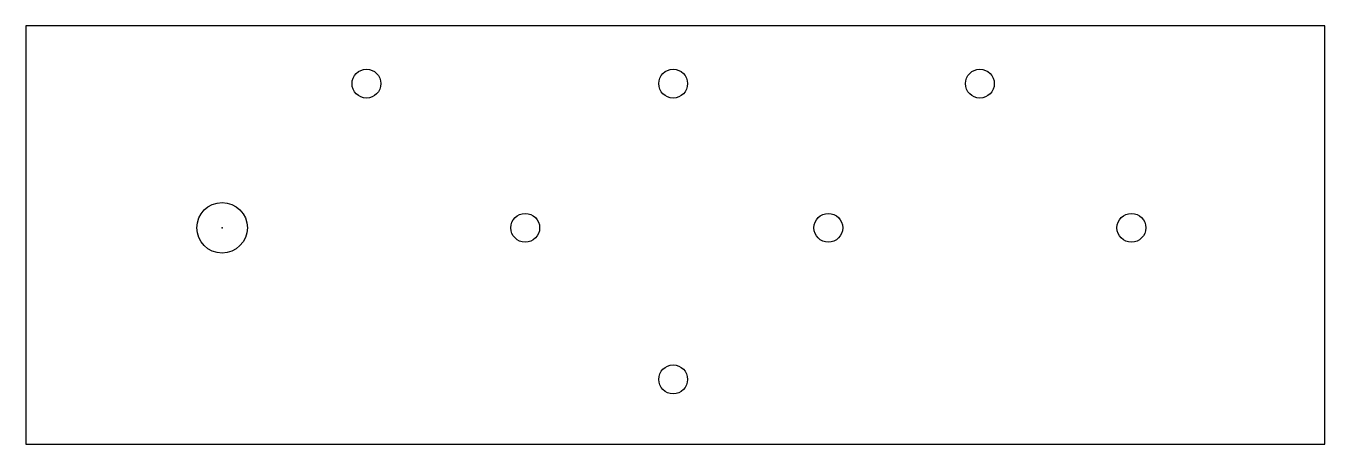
# Model space of a CAD drawing. Header units: centimetres. Extents: x -2.7 to 15.3, y -3 to 2.8.
import ezdxf

# ---------------------------------------------------------------- set-up
doc = ezdxf.new("R2010")
doc.units = ezdxf.units.CM
doc.header["$MEASUREMENT"] = 0
doc.layers.add('gearbox_box v5_Sketch2', color=7, linetype='Continuous')

msp = doc.modelspace()

# ---------------------------------------------------------------- linework, layer by layer
at = {"layer": 'gearbox_box v5_Sketch2'}
for p, q in [((15.282, 2.8, 2.324), (-2.718, 2.8, 2.324)), ((-2.718, 2.8, 2.324), (-2.718, -3, 2.324)), ((15.282, -3, 2.324), (15.282, 2.8, 2.324)), ((-2.718, -3, 2.324), (15.282, -3, 2.324))]:
    msp.add_line(p, q, dxfattribs=at)
for centre, radius in [((2, 2, 2.324), 0.2), ((6.25, 2, 2.324), 0.2), ((10.5, 2, 2.324), 0.2), ((0, 0, 2.324), 0.35), ((4.2, 0, 2.324), 0.2), ((8.4, 0, 2.324), 0.2), ((12.6, 0, 2.324), 0.2), ((6.25, -2.103, 2.324), 0.2)]:
    msp.add_circle(centre, radius, dxfattribs=at)
msp.add_point((0, 0, 2.324), dxfattribs=at)

doc.saveas('drawing.dxf')
